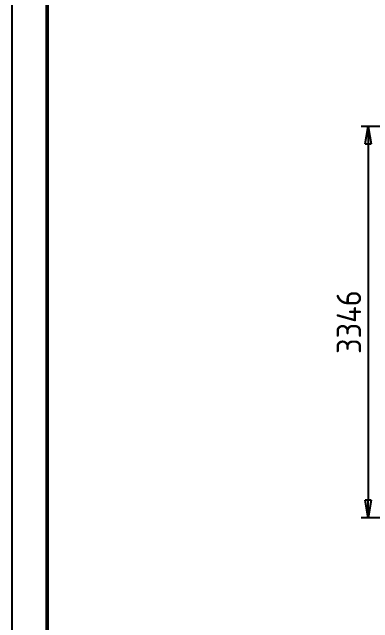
# Model space of a CAD drawing. Header units: millimetres. Extents: x 0 to 35640, y 0 to 17820.
# Drawn here: x 0 to 3085, y 4708 to 9928 of the extents above; entities that cross this region are included whole.
import ezdxf

# ---------------------------------------------------------------- set-up
doc = ezdxf.new("R2010")
doc.units = ezdxf.units.MM
doc.header["$LTSCALE"] = 60
for name, color, linetype, lineweight in [('AM_0', 7, 'Continuous', 50), ('AM_5', 3, 'Continuous', 25), ('AM_BOR', 7, 'Continuous', 50)]:
    doc.layers.add(name, color=color, linetype=linetype, lineweight=lineweight)
doc.styles.get("Standard").update_dxf_attribs({"font": 'ISOCP.SHX'})
doc.dimstyles.new('AM_ISO$0', dxfattribs={"dimtxt": 3.5, "dimasz": 2.5, "dimexe": 1, "dimexo": 1, "dimgap": 1, "dimtad": 1, "dimdsep": 46, "dimtxsty": 'Standard', "dimblk": 'CLOSED', "dimcen": 0, "dimclrd": 256, "dimclre": 256, "dimclrt": 2, "dimadec": 0, "dimazin": 2, "dimtp": 0.1, "dimtm": 0.1, "dimtfac": 0.71, "dimtmove": 0, "dimatfit": 3, "dimfxl": 0, "dimlwd": -1, "dimlwe": -1, "dimarcsym": 1})

# ---------------------------------------------------------------- blocks, each defined once
blk = doc.blocks.new('A3-A2')
blk.add_line((5, 292), (5, 5))
at = {"layer": 'AM_BOR', "color": 1, "lineweight": 25}
blk.add_line((0, 0), (0, 297), dxfattribs=at)
blk = doc.blocks.new('_Closed')
at = {"color": 0, "linetype": 'ByBlock', "lineweight": -2}
for p, q in [((-1, 0.167), (0, 0)), ((-1, 0.167), (-1, -0.167)), ((0, 0), (-1, -0.167)), ((0, 0), (-1, 0))]:
    blk.add_line(p, q, dxfattribs=at)
blk = doc.blocks.new('*D39')
at = {"layer": 'AM_5', "transparency": 16777216}
for p, q in [((4378.9, 8951.6), (2985.8, 8951.6)), ((3045.8, 8801.6), (3045.8, 5755.6)), ((4378.9, 5605.6), (2985.8, 5605.6))]:
    blk.add_line(p, q, dxfattribs=at)
at = {"layer": 'Defpoints', "color": 0, "transparency": 16777216}
for p in [(4438.9, 8951.6), (3045.8, 5605.6), (4438.9, 5605.6)]:
    blk.add_point(p, dxfattribs=at)
at = {"layer": 'AM_5', "transparency": 16777216, "xscale": 150, "yscale": 150, "zscale": 150}
for p, rotation in [((3045.8, 8951.6), 90), ((3045.8, 5605.6), 270)]:
    blk.add_blockref('_Closed', p, dxfattribs=dict(at, rotation=rotation))
at = {"layer": 'AM_5', "color": 2, "transparency": 16777216, "insert": (2880.8, 7278.6), "char_height": 210, "attachment_point": 5, "rotation": 90}
blk.add_mtext('3346', dxfattribs=at)

msp = doc.modelspace()

# ---------------------------------------------------------------- block references
at = {"layer": 'AM_0', "lineweight": 0, "xscale": 60, "yscale": 60, "zscale": 60}
msp.add_blockref('A3-A2', (0, 0), dxfattribs=at)

# ---------------------------------------------------------------- dimensions: what is measured, and where the dimension line sits
at = {"layer": 'AM_5'}
dim = msp.add_linear_dim(base=(3045.835, 5605.602), p1=(4438.925, 8951.602), p2=(4438.925, 5605.602), angle=90, dimstyle='AM_ISO$0', override={"dimscale": 60, "dimdec": 0}, dxfattribs=at)
dim.commit()
dim.dimension.update_dxf_attribs({"geometry": '*D39', "text_midpoint": (2880.835, 7278.602)})

doc.saveas('drawing.dxf')
